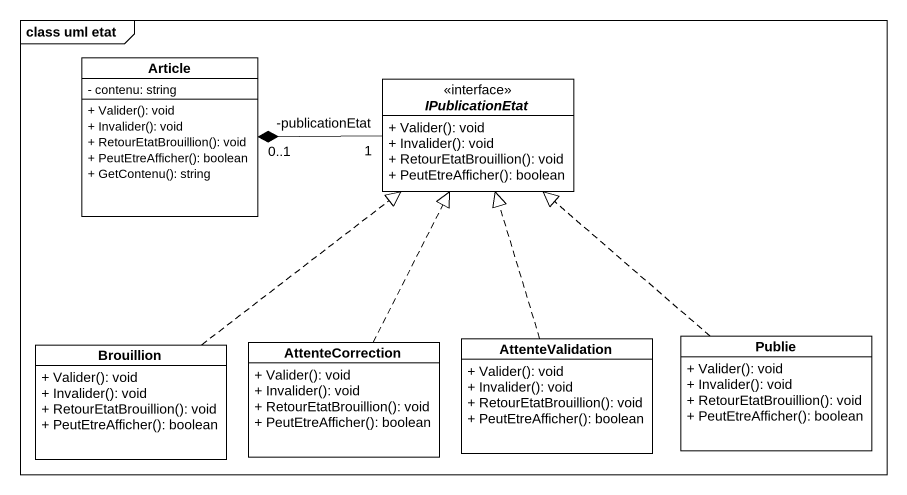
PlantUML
@startuml
mainframe class uml etat
hide circle
hide empty members
skinparam classAttributeIconSize 0
class Article {
  - contenu: string
  + Valider(): void
  + Invalider(): void
  + RetourEtatBrouillion(): void
  + PeutEtreAfficher(): boolean
  + GetContenu(): string
}
interface IPublicationEtat <<interface>> {
  + Valider(): void
  + Invalider(): void
  + RetourEtatBrouillion(): void
  + PeutEtreAfficher(): boolean
}
class Brouillion {
  + Valider(): void
  + Invalider(): void
  + RetourEtatBrouillion(): void
  + PeutEtreAfficher(): boolean
}
class AttenteCorrection {
  + Valider(): void
  + Invalider(): void
  + RetourEtatBrouillion(): void
  + PeutEtreAfficher(): boolean
}
class AttenteValidation {
  + Valider(): void
  + Invalider(): void
  + RetourEtatBrouillion(): void
  + PeutEtreAfficher(): boolean
}
class Publie {
  + Valider(): void
  + Invalider(): void
  + RetourEtatBrouillion(): void
  + PeutEtreAfficher(): boolean
}
IPublicationEtat "-publicationEtat\n1" -left-* "0..1" Article
Brouillion .up.|> IPublicationEtat
AttenteCorrection .up.|> IPublicationEtat
AttenteValidation .up.|> IPublicationEtat
Publie .up.|> IPublicationEtat
@enduml
